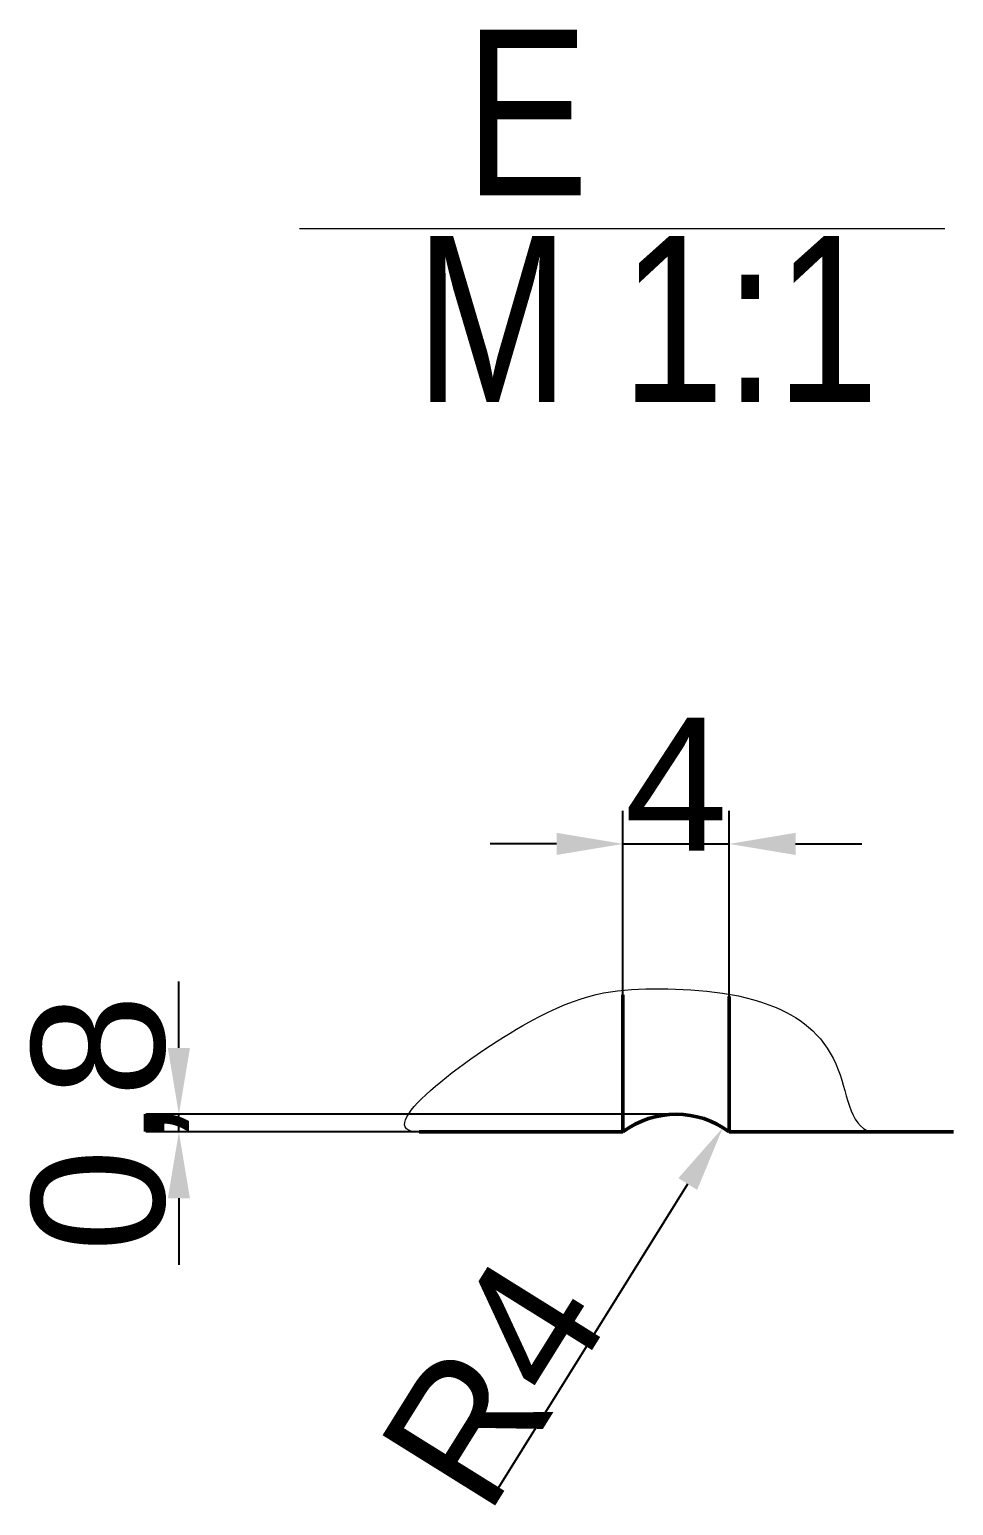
# Model space of a CAD drawing. Header units: millimetres. Extents: x -954 to 34898, y -2134 to 12006.
# Drawn here: x 16347.4 to 16389.2, y 1147.6 to 1214.3 of the extents above; entities that cross this region are included whole.
import ezdxf

# ---------------------------------------------------------------- set-up
doc = ezdxf.new("R2010")
doc.units = ezdxf.units.MM
doc.header["$LTSCALE"] = 3
for name, color, linetype, lineweight in [('контурная', 7, 'Continuous', 50), ('размерные', 7, 'Continuous', 25), ('тонкая', 7, 'Continuous', 20)]:
    doc.layers.add(name, color=color, linetype=linetype, lineweight=lineweight)
doc.styles.add('s3v2.5', font='arial.ttf', dxfattribs={"width": 0.8, "height": 7.5})
doc.styles.get("Standard").update_dxf_attribs({"font": 'arial.ttf'})

msp = doc.modelspace()

# ---------------------------------------------------------------- linework, layer by layer
at = {"layer": 'контурная'}
for p, q in [((16374.25, 1164.438), (16374.25, 1170.635)), ((16379.05, 1164.438), (16379.05, 1170.552)), ((16374.25, 1164.438), (16365.04, 1164.438)), ((16365.04, 1164.438), (16374.25, 1164.438)), ((16379.05, 1164.438), (16389.188, 1164.438))]:
    msp.add_line(p, q, dxfattribs=at)
msp.add_arc((16376.65, 1161.238), 4, 53.1301, 126.8699, dxfattribs=at)
at = {"layer": 'размерные'}
for p, q in [((16374.25, 1169.14), (16374.25, 1178.954)), ((16379.05, 1169.14), (16379.05, 1178.954)), ((16371.25, 1177.454), (16368.25, 1177.454)), ((16374.25, 1177.454), (16379.05, 1177.454)), ((16382.05, 1177.454), (16385.05, 1177.454)), ((16354.18, 1168.238), (16354.18, 1171.238)), ((16376.65, 1165.238), (16352.68, 1165.238)), ((16354.18, 1164.438), (16354.18, 1165.238)), ((16374.25, 1164.438), (16352.68, 1164.438)), ((16368.619, 1148.355), (16377.179, 1162.087)), ((16354.18, 1161.438), (16354.18, 1158.438))]:
    msp.add_line(p, q, dxfattribs=at)
for points in [[(16371.25, 1177.954), (16371.25, 1176.954), (16374.25, 1177.454)], [(16382.05, 1177.954), (16382.05, 1176.954), (16379.05, 1177.454)], [(16353.68, 1168.238), (16354.68, 1168.238), (16354.18, 1165.238)], [(16376.755, 1162.351), (16377.604, 1161.822), (16378.766, 1164.632)], [(16353.68, 1161.438), (16354.68, 1161.438), (16354.18, 1164.438)]]:
    msp.add_solid(points, dxfattribs=at)
at = {"layer": 'тонкая'}
msp.add_line((16359.624, 1205.262), (16388.794, 1205.262), dxfattribs=at)
at = {"layer": 'тонкая', "start_tangent": (-1, 0), "end_tangent": (1, 0)}
msp.add_spline([(16365.04, 1164.438), (16370.001, 1169.398), (16375.616, 1170.903), (16381.169, 1170.057), (16383.979, 1167.247), (16385.635, 1164.438)], degree=3, dxfattribs=at)

# ---------------------------------------------------------------- texts
at = {"layer": 'контурная', "style": 's3v2.5', "width": 0.8}
for s, p in [('E', (16367.104, 1206.755)), ('M 1:1', (16364.86, 1197.422))]:
    msp.add_text(s, height=7.5, dxfattribs=at).set_placement(p)
at = {"layer": 'размерные', "insert": (16376.65, 1180.154), "char_height": 6, "attachment_point": 5}
msp.add_mtext('4', dxfattribs=at)
at = {"layer": 'размерные', "char_height": 6, "attachment_point": 5}
for s, insert, rotation in [('0,8', (16351.076, 1164.838), 90), ('R4', (16368.4, 1153.108), 58.05905)]:
    msp.add_mtext(s, dxfattribs=dict(at, insert=insert, rotation=rotation))

doc.saveas('drawing.dxf')
